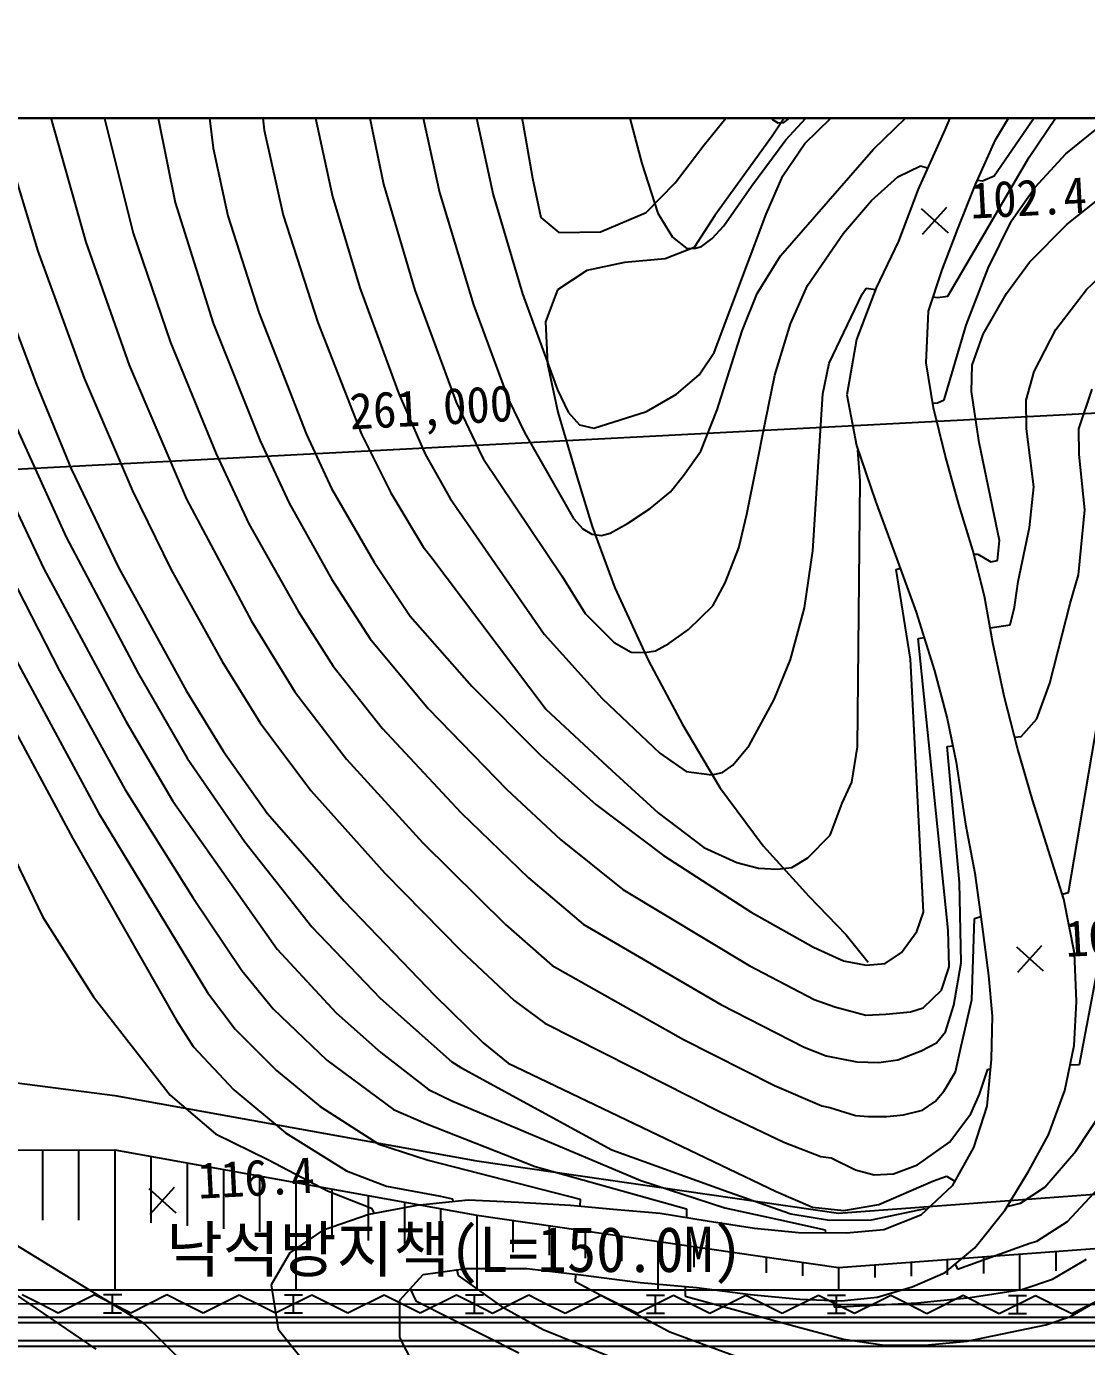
# Model space of a CAD drawing. Header units: millimetres. Extents: x 13158 to 13954, y 1103 to 1809.
# Drawn here: x 13376.8 to 13435.4, y 1495.5 to 1568.4 of the extents above; entities that cross this region are included whole.
import ezdxf
from ezdxf.xclip import XClip

# ---------------------------------------------------------------- set-up
doc = ezdxf.new("R2010")
doc.units = ezdxf.units.MM
doc.header["$LTSCALE"] = 10
doc.header["$MEASUREMENT"] = 0
doc.header["$XCLIPFRAME"] = 2
doc.layers.add('TX-PAPR', color=2, linetype='Continuous', plot=False)
doc.layers.add('TZ-BASE', color=253, linetype='Continuous')
doc.styles.add('HANA', font='GulimChe.ttf')
doc.styles.get("Standard").update_dxf_attribs({"font": 'GulimChe.ttf'})
doc.linetypes.add('I_LINE', pattern='A,3.5,["I",Standard,S=1,R=0,X=-1,Y=-0.5],3.5', length=7)

# ---------------------------------------------------------------- blocks, each defined once
blk = doc.blocks.new('JD-SGKLSNK8SGJS87')
at = {"layer": 'TZ-BASE'}
for p, q in [((135.607, 79.758, 108), (136.488, 74.947, 108)), ((138.64, 80.072, 107), (139.45, 74.917, 107)), ((144.857, 78.195, 105), (145.432, 73.345, 105)), ((147.804, 78.07, 104), (148.253, 74.347, 104)), ((161.785, 78.062, 96.593), (162.544, 74.756, 96.593)), ((188.586, 71.813, 102), (192.609, 77.634, 102)), ((159.582, 76.831, 100), (160.901, 70.773, 100)), ((177.09, 73.811, 99), (179.864, 76.817, 99)), ((186.97, 76.882, 96.371), (185.863, 74.356, 96.371)), ((153.832, 76.293, 102), (154.84, 71.365, 102)), ((156.745, 76.362, 101), (157.935, 70.897, 101)), ((172.576, 73.532, 96.593), (174.506, 75.912, 96.593)), ((177.991, 76.468, 104.883), (176.322, 74.006, 104.883)), ((178.129, 73.598, 100), (180.42, 75.842, 100)), ((181.926, 73.301, 101), (184.874, 76.148, 101)), ((188.676, 73.811, 96.371), (190.063, 76.134, 96.371)), ((190.528, 72.854, 103), (192.583, 75.866, 103)), ((133.464, 75.126, 109), (135.746, 67.666, 109)), ((142.246, 75.688, 106), (143.343, 70.339, 106)), ((168.433, 75.13, 99), (169.115, 72.508, 99)), ((176.972, 74.758, 98), (177.627, 75.27, 98)), ((136.488, 74.947, 108), (138.39, 68.151, 108)), ((139.45, 74.917, 107), (141.016, 68.657, 107)), ((151.076, 75.071, 103), (152.022, 70.684, 103)), ((162.544, 74.756, 96.593), (163.084, 71.693, 96.593)), ((176.207, 75.059, 98), (176.35, 74.93, 98)), ((176.35, 74.93, 98), (176.633, 74.741, 98)), ((176.633, 74.741, 98), (176.972, 74.758, 98)), ((192.561, 73.036, 104), (194.575, 74.671, 104)), ((148.253, 74.347, 104), (149.301, 69.645, 104)), ((176.322, 74.006, 104.883), (174.553, 71.565, 104.883)), ((175.179, 71.258, 99), (177.09, 73.811, 99)), ((185.863, 74.356, 96.371), (184.389, 71.087, 96.371)), ((187.571, 71.344, 96.371), (188.676, 73.811, 96.371)), ((145.432, 73.345, 105), (146.242, 69.607, 105)), ((170.97, 71.431, 96.593), (172.576, 73.532, 96.593)), ((176.794, 67.401, 101), (181.926, 73.301, 101)), ((176.917, 71.825, 100), (178.129, 73.598, 100)), ((190.868, 71.199, 104), (192.561, 73.036, 104)), ((169.115, 72.508, 99), (170.009, 69.761, 99)), ((183.278, 71.766, 102), (184.516, 72.368, 102)), ((184.516, 72.368, 102), (184.917, 72.256, 102)), ((186.041, 65.174, 103), (190.528, 72.854, 103)), ((163.084, 71.693, 96.593), (163.55, 69.517, 96.593)), ((174.553, 71.565, 104.883), (173.149, 69.623, 104.883)), ((175.999, 69.696, 100), (176.917, 71.825, 100)), ((181.81, 70.461, 102), (183.278, 71.766, 102)), ((187.678, 71.583, 102), (187.949, 71.551, 102)), ((187.949, 71.551, 102), (188.586, 71.813, 102)), ((192.637, 69.144, 105), (195.867, 71.737, 105)), ((154.84, 71.365, 102), (156.576, 65.503, 102)), ((157.935, 70.897, 101), (159.819, 64.687, 101)), ((160.901, 70.773, 100), (162.523, 65.306, 100)), ((169.367, 69.793, 96.593), (170.97, 71.431, 96.593)), ((173.657, 69.066, 99), (175.179, 71.258, 99)), ((184.389, 71.087, 96.371), (183.301, 68.218, 96.371)), ((186.587, 68.896, 96.371), (187.571, 71.344, 96.371)), ((189.556, 69.327, 104), (190.868, 71.199, 104)), ((143.343, 70.339, 106), (145.443, 63.68, 106)), ((152.022, 70.684, 103), (153.536, 65.644, 103)), ((180.275, 68.654, 102), (181.81, 70.461, 102)), ((184.558, 70.018, 102.408), (186.044, 68.679, 102.408)), ((184.632, 68.606, 102.408), (185.971, 70.092, 102.408)), ((146.242, 69.607, 105), (147.958, 64.275, 105)), ((149.301, 69.645, 104), (151.214, 63.718, 104)), ((163.55, 69.517, 96.593), (164.53, 68.684, 96.593)), ((166.845, 68.726, 96.593), (169.367, 69.793, 96.593)), ((170.009, 69.761, 99), (170.827, 68.441, 99)), ((173.149, 69.623, 104.883), (172.009, 67.862, 104.883)), ((173.119, 62.067, 100), (175.999, 69.696, 100)), ((188.267, 66.729, 104), (189.556, 69.327, 104)), ((141.016, 68.657, 107), (143.082, 62.619, 107)), ((164.53, 68.684, 96.593), (166.845, 68.726, 96.593)), ((173.013, 68.351, 99), (173.657, 69.066, 99)), ((178.275, 65.771, 102), (180.275, 68.654, 102)), ((185.724, 66.629, 96.371), (186.587, 68.896, 96.371)), ((190.551, 67.057, 105), (192.637, 69.144, 105)), ((138.39, 68.151, 108), (140.802, 61.366, 108)), ((172.009, 67.862, 104.883), (170.415, 67.231, 104.883)), ((170.827, 68.441, 99), (171.61, 67.8, 99)), ((171.61, 67.8, 99), (172.086, 67.825, 99)), ((172.086, 67.825, 99), (172.423, 67.911, 99)), ((172.423, 67.911, 99), (173.013, 68.351, 99)), ((183.301, 68.218, 96.371), (182.074, 65.631, 96.371)), ((135.746, 67.666, 109), (138.315, 60.651, 109)), ((170.415, 67.231, 104.883), (168.159, 67.026, 104.883)), ((175.491, 65.316, 101), (176.794, 67.401, 101)), ((193.703, 65.548, 106), (195.773, 67.519, 106)), ((133.276, 66.632, 110), (135.671, 60.295, 110)), ((166.084, 66.6, 104.883), (164.465, 65.525, 104.883)), ((168.159, 67.026, 104.883), (166.084, 66.6, 104.883)), ((184.961, 64.341, 96.371), (185.724, 66.629, 96.371)), ((187.044, 63.566, 104), (188.267, 66.729, 104)), ((189.272, 65.325, 105), (190.551, 67.057, 105)), ((153.536, 65.644, 103), (155.697, 59.772, 103)), ((177.332, 63.651, 102), (178.275, 65.771, 102)), ((182.074, 65.631, 96.371), (180.985, 62.782, 96.371)), ((156.576, 65.503, 102), (158.864, 59.312, 102)), ((162.523, 65.306, 100), (164.467, 60.008, 100)), ((164.465, 65.525, 104.883), (163.808, 63.759, 104.883)), ((174.664, 63.266, 101), (175.491, 65.316, 101)), ((179.47, 61.476, 103), (181.291, 65.282, 103)), ((181.291, 65.282, 103), (181.517, 65.616, 103)), ((181.517, 65.616, 103), (182.042, 65.547, 103)), ((185.225, 65.133, 103), (185.47, 65.101, 103)), ((185.47, 65.101, 103), (186.041, 65.174, 103)), ((187.988, 63.084, 105), (189.272, 65.325, 105)), ((192.005, 63.328, 106), (193.703, 65.548, 106)), ((147.958, 64.275, 105), (150.593, 57.526, 105)), ((159.819, 64.687, 101), (161.757, 59.477, 101)), ((184.839, 61.485, 96.371), (184.961, 64.341, 96.371)), ((145.443, 63.68, 106), (148.037, 57.183, 106)), ((151.214, 63.718, 104), (153.63, 57.555, 104)), ((163.808, 63.759, 104.883), (163.91, 61.444, 104.883)), ((176.471, 60.814, 102), (177.332, 63.651, 102)), ((185.838, 59.448, 104), (187.044, 63.566, 104)), ((0, 48.59), (280, 63.212)), ((173.285, 58.902, 101), (174.664, 63.266, 101)), ((180.985, 62.782, 96.371), (180.459, 59.727, 96.371)), ((187.376, 61.357, 105), (187.988, 63.084, 105)), ((190.804, 61.021, 106), (192.005, 63.328, 106)), ((143.082, 62.619, 107), (145.6, 56.462, 107)), ((172.297, 60.836, 100), (173.119, 62.067, 100)), ((140.802, 61.366, 108), (143.963, 53.962, 108)), ((163.91, 61.444, 104.883), (164.474, 58.764, 104.883)), ((179.135, 59.774, 103), (179.47, 61.476, 103)), ((185.243, 59.007, 96.371), (184.839, 61.485, 96.371)), ((187.342, 59.911, 105), (187.376, 61.357, 105)), ((138.315, 60.651, 109), (140.981, 54.415, 109)), ((171.044, 59.756, 100), (172.297, 60.836, 100)), ((175.945, 58.204, 102), (176.471, 60.814, 102)), ((190.363, 59.432, 106), (190.804, 61.021, 106)), ((135.671, 60.295, 110), (137.592, 55.642, 110)), ((164.467, 60.008, 100), (165.045, 58.77, 100)), ((187.762, 57.099, 105), (187.342, 59.911, 105)), ((193.275, 57.843, 107), (194.006, 60.045, 107)), ((155.697, 59.772, 103), (157.157, 56.445, 103)), ((158.864, 59.312, 102), (160.275, 56.331, 102)), ((161.757, 59.477, 101), (162.634, 57.637, 101)), ((169.383, 58.806, 100), (171.044, 59.756, 100)), ((178.569, 51.105, 103), (179.135, 59.774, 103)), ((180.459, 59.727, 96.371), (180.98, 56.926, 96.371)), ((185.201, 59.264, 104), (185.462, 59.278, 104)), ((185.462, 59.278, 104), (185.838, 59.448, 104)), ((190.382, 57.841, 106), (190.363, 59.432, 106)), ((164.474, 58.764, 104.883), (165.534, 55.214, 104.883)), ((165.045, 58.77, 100), (165.67, 58.064, 100)), ((166.465, 57.885, 100), (169.383, 58.806, 100)), ((172.377, 56.61, 101), (173.285, 58.902, 101)), ((185.886, 56.386, 96.371), (185.243, 59.007, 96.371)), ((134.418, 58.232, 111), (137.311, 51.86, 111)), ((162.634, 57.637, 101), (165.341, 52.899, 101)), ((165.67, 58.064, 100), (166.465, 57.885, 100)), ((175.447, 55.692, 102), (175.945, 58.204, 102)), ((190.781, 54.65, 106), (190.382, 57.841, 106)), ((193.288, 56.422, 107), (193.275, 57.843, 107)), ((148.037, 57.183, 106), (149.629, 53.737, 106)), ((150.593, 57.526, 105), (151.979, 54.555, 105)), ((153.63, 57.555, 104), (155.245, 54.305, 104)), ((180.98, 56.926, 96.371), (182.044, 53.86, 96.371)), ((188.884, 51.677, 105), (187.762, 57.099, 105)), ((133.03, 56.533, 112), (136.076, 50.121, 112)), ((145.6, 56.462, 107), (147.409, 52.603, 107)), ((157.157, 56.445, 103), (158.537, 54.002, 103)), ((160.275, 56.331, 102), (160.378, 56.179, 102)), ((160.378, 56.179, 102), (164.697, 49.736, 102)), ((171.422, 55.266, 101), (172.377, 56.61, 101)), ((181.196, 54.977, 104), (181.066, 56.678, 104)), ((186.65, 53.663, 96.371), (185.886, 56.386, 96.371)), ((193.61, 53.366, 107), (193.288, 56.422, 107)), ((137.592, 55.642, 110), (140.199, 50.194, 110)), ((174.933, 53.13, 102), (175.447, 55.692, 102)), ((165.534, 55.214, 104.883), (166.377, 52.451, 104.883)), ((170.714, 54.366, 101), (171.422, 55.266, 101)), ((181.039, 40.287, 104), (181.196, 54.977, 104)), ((132.015, 54.078, 113), (136.947, 44.48, 113)), ((140.981, 54.415, 109), (143.094, 50.103, 109)), ((143.963, 53.962, 108), (147.55, 47.223, 108)), ((151.979, 54.555, 105), (154.341, 50.479, 105)), ((155.245, 54.305, 104), (157.047, 51.335, 104)), ((158.537, 54.002, 103), (163.733, 46.503, 103)), ((169.575, 53.443, 101), (170.714, 54.366, 101)), ((190.547, 52.392, 106), (190.781, 54.65, 106)), ((149.629, 53.737, 106), (152.001, 49.529, 106)), ((168.323, 52.623, 101), (169.575, 53.443, 101)), ((182.044, 53.86, 96.371), (183.206, 50.711, 96.371)), ((187.416, 51.142, 96.371), (186.65, 53.663, 96.371)), ((193.246, 49.777, 107), (193.61, 53.366, 107)), ((147.409, 52.603, 107), (150.126, 47.771, 107)), ((165.341, 52.899, 101), (165.856, 52.332, 101)), ((167.38, 52.088, 101), (168.323, 52.623, 101)), ((174.49, 51.273, 102), (174.933, 53.13, 102)), ((137.311, 51.86, 111), (141.31, 44.318, 111)), ((165.856, 52.332, 101), (166.357, 52.035, 101)), ((166.357, 52.035, 101), (166.901, 51.955, 101)), ((166.377, 52.451, 104.883), (167.639, 49.06, 104.883)), ((166.901, 51.955, 101), (167.38, 52.088, 101)), ((189.928, 49.41, 106), (190.547, 52.392, 106)), ((157.047, 51.335, 104), (157.461, 50.793, 104)), ((173.728, 49.345, 102), (174.49, 51.273, 102)), ((178.117, 47.956, 103), (178.569, 51.105, 103)), ((188.06, 48.601, 96.371), (187.416, 51.142, 96.371)), ((188.77, 50.579, 105), (188.884, 51.677, 105)), ((154.341, 50.479, 105), (156.313, 47.507, 105)), ((157.461, 50.793, 104), (163.841, 42.355, 104)), ((183.206, 50.711, 96.371), (184.291, 47.725, 96.371)), ((187.471, 50.923, 105), (187.698, 50.925, 105)), ((187.698, 50.925, 105), (188.404, 50.5, 105)), ((188.404, 50.5, 105), (188.77, 50.579, 105)), ((136.076, 50.121, 112), (140.61, 41.71, 112)), ((140.199, 50.194, 110), (143.956, 43.368, 110)), ((143.094, 50.103, 109), (145.936, 44.991, 109)), ((164.697, 49.736, 102), (165.993, 47.646, 102)), ((183.172, 50.073, 105), (183.408, 50.155, 105)), ((183.97, 45.134, 105), (183.172, 50.073, 105)), ((192.796, 48.206, 107), (193.246, 49.777, 107)), ((132.239, 49.318, 114), (139.091, 36.643, 114)), ((152.001, 49.529, 106), (154.102, 46.254, 106)), ((167.639, 49.06, 104.883), (169.499, 45.042, 104.883)), ((173.039, 48.068, 102), (173.728, 49.345, 102)), ((189.712, 47.996, 106), (189.928, 49.41, 106)), ((188.523, 46.022, 96.371), (188.06, 48.601, 96.371)), ((191.673, 43.795, 107), (192.796, 48.206, 107)), ((150.126, 47.771, 107), (152.061, 44.738, 107)), ((156.313, 47.507, 105), (159.725, 43.639, 105)), ((165.993, 47.646, 102), (167.587, 46.057, 102)), ((171.705, 46.758, 102), (173.039, 48.068, 102)), ((177.348, 45.11, 103), (178.117, 47.956, 103)), ((184.291, 47.725, 96.371), (185.291, 44.477, 96.371)), ((189.473, 47.017, 106), (189.712, 47.996, 106)), ((147.55, 47.223, 108), (149.949, 43.325, 108)), ((170.611, 45.999, 102), (171.705, 46.758, 102)), ((188.374, 46.855, 106), (189.473, 47.017, 106)), ((154.102, 46.254, 106), (157.322, 42.411, 106)), ((163.733, 46.503, 103), (166.94, 42.948, 103)), ((167.587, 46.057, 102), (168.532, 45.513, 102)), ((169.878, 45.583, 102), (170.611, 45.999, 102)), ((184.386, 46.268, 106), (184.724, 46.318, 106)), ((186.049, 30.157, 106), (184.386, 46.268, 106)), ((189.144, 43.079, 96.371), (188.523, 46.022, 96.371)), ((168.532, 45.513, 102), (169.288, 45.499, 102)), ((169.288, 45.499, 102), (169.878, 45.583, 102)), ((136.947, 44.48, 113), (140.556, 37.945, 113)), ((145.936, 44.991, 109), (148.034, 41.614, 109)), ((152.061, 44.738, 107), (154.78, 41.326, 107)), ((169.499, 45.042, 104.883), (171.364, 41.526, 104.883)), ((176.438, 42.905, 103), (177.348, 45.11, 103)), ((184.693, 31.155, 105), (183.97, 45.134, 105)), ((185.291, 44.477, 96.371), (185.996, 41.856, 96.371)), ((141.31, 44.318, 111), (143.989, 39.655, 111)), ((190.953, 41.824, 107), (191.673, 43.795, 107)), ((143.956, 43.368, 110), (146.009, 40.022, 110)), ((149.949, 43.325, 108), (152.804, 39.604, 108)), ((159.725, 43.639, 105), (163.53, 39.83, 105)), ((189.887, 40.216, 96.371), (189.144, 43.079, 96.371)), ((157.322, 42.411, 106), (161.667, 37.932, 106)), ((163.841, 42.355, 104), (167.47, 38.984, 104)), ((166.94, 42.948, 103), (170.119, 39.932, 103)), ((175.061, 40.352, 103), (176.438, 42.905, 103)), ((140.61, 41.71, 112), (143.211, 37.286, 112)), ((148.034, 41.614, 109), (150.829, 37.882, 109)), ((185.996, 41.856, 96.371), (186.501, 39.438, 96.371)), ((190.085, 40.86, 107), (190.953, 41.824, 107)), ((192.711, 32.245, 108), (194.299, 41.66, 108)), ((134.4, 41.31, 115), (137.675, 35.228, 115)), ((154.78, 41.326, 107), (159.125, 36.665, 107)), ((171.364, 41.526, 104.883), (173.43, 38.049, 104.883)), ((189.732, 40.812, 107), (190.085, 40.86, 107)), ((131.335, 40.56, 116), (136.02, 30.884, 116)), ((174.146, 39.279, 103), (175.061, 40.352, 103)), ((180.724, 38.328, 104), (181.039, 40.287, 104)), ((186.003, 40.308, 107), (186.31, 40.35, 107)), ((186.685, 32.801, 107), (186.003, 40.308, 107)), ((190.71, 37.352, 96.371), (189.887, 40.216, 96.371)), ((143.989, 39.655, 111), (147.189, 35.048, 111)), ((146.009, 40.022, 110), (148.416, 36.616, 110)), ((152.804, 39.604, 108), (157.018, 34.986, 108)), ((163.53, 39.83, 105), (166.574, 37.1, 105)), ((170.119, 39.932, 103), (171.574, 38.929, 103)), ((186.501, 39.438, 96.371), (187.017, 36.013, 96.371)), ((167.47, 38.984, 104), (170.021, 36.636, 104)), ((171.574, 38.929, 103), (172.987, 38.733, 103)), ((172.987, 38.733, 103), (173.573, 38.872, 103)), ((173.573, 38.872, 103), (174.146, 39.279, 103)), ((140.556, 37.945, 113), (144.32, 31.973, 113)), ((161.667, 37.932, 106), (164.627, 35.166, 106)), ((173.43, 38.049, 104.883), (175.82, 34.811, 104.883)), ((180.191, 37.167, 104), (180.724, 38.328, 104)), ((143.211, 37.286, 112), (148.973, 29.106, 112)), ((150.829, 37.882, 109), (154.914, 33.312, 109)), ((191.595, 34.569, 96.371), (190.71, 37.352, 96.371)), ((139.091, 36.643, 114), (145.118, 26.726, 114)), ((148.416, 36.616, 110), (152.691, 31.745, 110)), ((159.125, 36.665, 107), (162.864, 33.055, 107)), ((166.574, 37.1, 105), (170.319, 34.289, 105)), ((170.021, 36.636, 104), (172.549, 34.718, 104)), ((179.527, 35.406, 104), (180.191, 37.167, 104)), ((187.017, 36.013, 96.371), (187.52, 33.312, 96.371)), ((137.675, 35.228, 115), (143.387, 25.212, 115)), ((147.189, 35.048, 111), (150.884, 30.353, 111)), ((164.627, 35.166, 106), (168.068, 32.415, 106)), ((178.298, 34.155, 104), (179.527, 35.406, 104)), ((157.018, 34.986, 108), (161.594, 30.474, 108)), ((170.319, 34.289, 105), (175.16, 31.163, 105)), ((172.549, 34.718, 104), (174.373, 33.896, 104)), ((175.82, 34.811, 104.883), (178.354, 32.035, 104.883)), ((192.439, 31.866, 96.371), (191.595, 34.569, 96.371)), ((174.373, 33.896, 104), (175.576, 33.582, 104)), ((175.576, 33.582, 104), (176.604, 33.528, 104)), ((176.604, 33.528, 104), (177.408, 33.623, 104)), ((177.408, 33.623, 104), (178.298, 34.155, 104)), ((154.914, 33.312, 109), (159.133, 29.015, 109)), ((162.864, 33.055, 107), (165.885, 30.496, 107)), ((187.52, 33.312, 96.371), (187.921, 30.491, 96.371)), ((168.068, 32.415, 106), (175.056, 28.214, 106)), ((186.772, 28.357, 107), (186.685, 32.801, 107)), ((192.351, 32.146, 108), (192.711, 32.245, 108)), ((144.32, 31.973, 113), (147.022, 27.942, 113)), ((152.691, 31.745, 110), (157.688, 26.553, 110)), ((178.354, 32.035, 104.883), (180.411, 29.906, 104.883)), ((193.04, 28.883, 96.371), (192.439, 31.866, 96.371)), ((136.02, 30.884, 116), (138.824, 26.478, 116)), ((175.16, 31.163, 105), (178.61, 29.228, 105)), ((184.326, 30.092, 105), (184.693, 31.155, 105)), ((187.363, 26.309, 108), (187.514, 30.813, 108)), ((187.514, 30.813, 108), (187.862, 30.909, 108)), ((150.884, 30.353, 111), (154.669, 26.415, 111)), ((161.594, 30.474, 108), (164.175, 28.219, 108)), ((165.885, 30.496, 107), (173.487, 26.051, 107)), ((180.411, 29.906, 104.883), (181.626, 28.387, 104.883)), ((183.469, 28.934, 105), (184.326, 30.092, 105)), ((186.107, 28.129, 106), (186.049, 30.157, 106)), ((187.921, 30.491, 96.371), (188.281, 27.651, 96.371)), ((178.61, 29.228, 105), (180.271, 28.472, 105)), ((189.82, 29.249, 108.203), (191.306, 27.91, 108.203)), ((189.893, 27.837, 108.203), (191.232, 29.323, 108.203)), ((148.973, 29.106, 112), (152.229, 25.604, 112)), ((159.133, 29.015, 109), (162.064, 26.28, 109)), ((180.271, 28.472, 105), (181.518, 28.229, 105)), ((182.562, 28.33, 105), (183.469, 28.934, 105)), ((193.14, 26.226, 96.371), (193.04, 28.883, 96.371)), ((147.022, 27.942, 113), (148.755, 25.823, 113)), ((164.175, 28.219, 108), (171.432, 24.128, 108)), ((175.056, 28.214, 106), (178.642, 26.339, 106)), ((181.518, 28.229, 105), (182.562, 28.33, 105)), ((185.69, 26.85, 106), (186.107, 28.129, 106)), ((186.362, 26.015, 107), (186.772, 28.357, 107)), ((193.303, 22.751, 109), (194.331, 28.075, 109)), ((188.281, 27.651, 96.371), (188.486, 25.417, 96.371)), ((138.824, 26.478, 116), (143.067, 21.058, 116)), ((145.118, 26.726, 114), (146.648, 24.694, 114)), ((154.669, 26.415, 111), (158.63, 22.886, 111)), ((157.688, 26.553, 110), (160.359, 23.948, 110)), ((162.064, 26.28, 109), (163.771, 25.027, 109)), ((178.642, 26.339, 106), (179.797, 25.926, 106)), ((184.677, 25.878, 106), (185.69, 26.85, 106)), ((186.77, 23.764, 108), (187.363, 26.309, 108)), ((148.755, 25.823, 113), (151.718, 22.976, 113)), ((152.229, 25.604, 112), (154.692, 23.405, 112)), ((173.487, 26.051, 107), (178.102, 23.701, 107)), ((179.797, 25.926, 106), (181.506, 25.471, 106)), ((181.506, 25.471, 106), (182.615, 25.529, 106)), ((182.615, 25.529, 106), (183.963, 25.648, 106)), ((183.963, 25.648, 106), (184.677, 25.878, 106)), ((185.907, 24.54, 107), (186.362, 26.015, 107)), ((193.021, 23.792, 96.371), (193.14, 26.226, 96.371)), ((143.387, 25.212, 115), (144.335, 23.728, 115)), ((163.771, 25.027, 109), (173.446, 20.13, 109)), ((188.486, 25.417, 96.371), (188.427, 23.043, 96.371)), ((146.648, 24.694, 114), (148.927, 22.415, 114)), ((171.432, 24.128, 108), (176.452, 21.583, 108)), ((185.407, 23.934, 107), (185.907, 24.54, 107)), ((119.999, 23.612), (139.999, 21.023)), ((119.999, 23.612), (139.999, 21.023)), ((144.335, 23.728, 115), (146.585, 21.35, 115)), ((154.692, 23.405, 112), (157.332, 21.371, 112)), ((160.359, 23.948, 110), (161.744, 22.825, 110)), ((178.102, 23.701, 107), (179.314, 23.23, 107)), ((183.279, 23.001, 107), (184.559, 23.503, 107)), ((184.559, 23.503, 107), (185.407, 23.934, 107)), ((186.457, 22.345, 108), (186.77, 23.764, 108)), ((192.499, 21.301, 96.371), (193.021, 23.792, 96.371)), ((151.718, 22.976, 113), (155.402, 20.265, 113)), ((158.63, 22.886, 111), (159.122, 22.58, 111)), ((161.744, 22.825, 110), (176.553, 15.729, 110)), ((179.314, 23.23, 107), (181.013, 22.883, 107)), ((181.013, 22.883, 107), (182.223, 22.849, 107)), ((182.223, 22.849, 107), (183.279, 23.001, 107)), ((188.427, 23.043, 96.371), (188.185, 20.449, 96.371)), ((192.797, 22.724, 109), (193.303, 22.751, 109)), ((148.927, 22.415, 114), (151.339, 20.429, 114)), ((159.122, 22.58, 111), (167.463, 18.037, 111)), ((185.835, 21.297, 108), (186.457, 22.345, 108)), ((187.779, 21.109, 109), (188.239, 22.486, 109)), ((188.239, 22.486, 109), (188.376, 22.494, 109)), ((146.585, 21.35, 115), (149.431, 18.962, 115)), ((157.332, 21.371, 112), (158.617, 20.742, 112)), ((176.452, 21.583, 108), (179.066, 20.464, 108)), ((185.335, 20.691, 108), (185.835, 21.297, 108)), ((191.594, 18.853, 96.371), (192.499, 21.301, 96.371)), ((139.999, 21.023), (159.999, 17.414)), ((139.999, 21.023), (159.999, 17.414)), ((143.067, 21.058, 116), (145.555, 18.912, 116)), ((151.339, 20.429, 114), (154.594, 18.335, 114)), ((158.617, 20.742, 112), (169.061, 16.329, 112)), ((179.066, 20.464, 108), (179.51, 20.361, 108)), ((184.634, 20.219, 108), (185.335, 20.691, 108)), ((187.304, 20.02, 109), (187.779, 21.109, 109)), ((188.185, 20.449, 96.371), (187.444, 18.16, 96.371)), ((155.402, 20.265, 113), (157.193, 19.488, 113)), ((173.446, 20.13, 109), (176.973, 18.446, 109)), ((179.51, 20.361, 108), (180.925, 19.929, 108)), ((180.925, 19.929, 108), (181.653, 19.87, 108)), ((181.653, 19.87, 108), (182.669, 19.875, 108)), ((182.669, 19.875, 108), (183.583, 19.971, 108)), ((183.583, 19.971, 108), (184.634, 20.219, 108)), ((186.128, 18.46, 109), (187.304, 20.02, 109)), ((193.114, 17.965, 110), (194.686, 20.343, 110)), ((149.431, 18.962, 115), (152.801, 16.879, 115)), ((157.193, 19.488, 113), (163.221, 17.108, 113)), ((145.555, 18.912, 116), (148.5, 17.482, 116)), ((154.594, 18.335, 114), (157.313, 17.455, 114)), ((176.973, 18.446, 109), (179.024, 17.66, 109)), ((184.356, 17.207, 109), (186.128, 18.46, 109)), ((190.512, 16.869, 96.371), (191.594, 18.853, 96.371)), ((119.999, 17.972), (139.999, 18.023)), ((135.999, 18.012), (135.999, 14.152)), ((137.999, 18.018), (137.999, 14.155)), ((139.999, 18.023), (140, 10.293)), ((139.999, 18.023), (159.999, 14.414)), ((141.999, 17.662), (141.999, 13.995)), ((167.463, 18.037, 111), (173.951, 15.688, 111)), ((179.024, 17.66, 109), (179.584, 17.593, 109)), ((179.584, 17.593, 109), (180.936, 16.931, 109)), ((187.444, 18.16, 96.371), (186.28, 16.036, 96.371)), ((191.395, 15.971, 110), (193.114, 17.965, 110)), ((143.999, 17.301), (143.999, 13.833)), ((145.999, 16.94), (145.999, 13.67)), ((148.5, 17.482, 116), (151.757, 15.771, 116)), ((152.801, 16.879, 115), (155.018, 16.024, 115)), ((157.313, 17.455, 114), (165.72, 15.306, 114)), ((159.999, 17.414), (179.999, 14.525)), ((159.999, 17.414), (179.999, 14.525)), ((163.221, 17.108, 113), (171.595, 14.764, 113)), ((180.936, 16.931, 109), (181.967, 16.647, 109)), ((183.028, 16.702, 109), (184.356, 17.207, 109)), ((189.208, 14.726, 96.371), (190.512, 16.869, 96.371)), ((147.999, 16.579), (148, 13.508)), ((149.999, 16.218), (150, 10.293)), ((169.061, 16.329, 112), (173.713, 14.827, 112)), ((181.967, 16.647, 109), (183.028, 16.702, 109)), ((182.221, 15.016, 110), (185.249, 16.31, 110)), ((185.249, 16.31, 110), (185.952, 16.568, 110)), ((185.952, 16.568, 110), (186.424, 16.3, 110)), ((192.653, 14.067, 111), (194.597, 16.178, 111)), ((141.885, 15.894, 116.393), (143.371, 14.555, 116.393)), ((141.958, 14.482, 116.393), (143.297, 15.968, 116.393)), ((151.757, 15.771, 116), (154.184, 14.809, 116)), ((151.999, 15.857), (152, 13.183)), ((153.999, 15.496), (154, 13.021)), ((155.018, 16.024, 115), (158.002, 15.478, 115)), ((158.002, 15.478, 115), (158.663, 15.327, 115)), ((158.663, 15.327, 115), (158.672, 15.165, 115)), ((173.951, 15.688, 111), (177.361, 14.499, 111)), ((176.553, 15.729, 110), (178.561, 14.873, 110)), ((179.999, 14.525), (199.999, 16.016)), ((179.999, 14.525), (199.999, 16.016)), ((186.28, 16.036, 96.371), (184.537, 14.42, 96.371)), ((190.051, 15.086, 110), (191.395, 15.971, 110)), ((156.691, 14.956, 96.371), (154.031, 14.453, 96.371)), ((154.184, 14.809, 116), (154.327, 14.509, 116)), ((155.999, 15.135), (156, 12.858)), ((159.531, 15.256, 96.371), (156.691, 14.956, 96.371)), ((157.999, 14.775), (158, 12.696)), ((162.307, 15.114, 96.371), (159.531, 15.256, 96.371)), ((165.183, 14.951, 96.371), (162.307, 15.114, 96.371)), ((167.535, 14.732, 96.371), (165.183, 14.951, 96.371)), ((165.72, 15.306, 114), (165.695, 14.903, 114)), ((170.13, 14.51, 96.371), (167.535, 14.732, 96.371)), ((171.595, 14.764, 113), (171.587, 14.275, 113)), ((173.713, 14.827, 112), (176.67, 14.18, 112)), ((178.561, 14.873, 110), (180.295, 14.689, 110)), ((180.295, 14.689, 110), (182.221, 15.016, 110)), ((181.811, 14.166, 111), (184.795, 14.793, 111)), ((184.795, 14.793, 111), (184.843, 14.704, 111)), ((187.521, 12.626, 96.371), (189.208, 14.726, 96.371)), ((189.317, 14.905, 110), (190.051, 15.086, 110)), ((154.031, 14.453, 96.371), (151.469, 13.568, 96.371)), ((159.999, 14.414), (160, 10.294)), ((159.999, 14.414), (179.999, 11.525)), ((161.999, 14.125), (162, 12.371)), ((172.743, 14.088, 96.371), (170.13, 14.51, 96.371)), ((175.356, 13.685, 96.371), (172.743, 14.088, 96.371)), ((176.67, 14.18, 112), (179.246, 13.608, 112)), ((177.361, 14.499, 111), (179.502, 14.14, 111)), ((179.502, 14.14, 111), (181.811, 14.166, 111)), ((184.537, 14.42, 96.371), (182.498, 13.611, 96.371)), ((190.952, 12.993, 111), (192.653, 14.067, 111)), ((141.648, 8.414, 116), (133.16, 13.612, 116)), ((151.469, 13.568, 96.371), (149.668, 12.334, 96.371)), ((163.999, 13.836), (164, 12.209)), ((166, 13.547), (166, 12.046)), ((168, 13.258), (168, 11.884)), ((177.788, 13.445, 96.371), (175.356, 13.685, 96.371)), ((180.425, 13.425, 96.371), (177.788, 13.445, 96.371)), ((179.246, 13.608, 112), (179.267, 13.434, 112)), ((182.498, 13.611, 96.371), (180.425, 13.425, 96.371)), ((170, 12.969), (170, 10.294)), ((172, 12.68), (172, 11.559)), ((179.999, 11.525), (199.999, 13.016)), ((185.881, 11.25, 96.371), (187.521, 12.626, 96.371)), ((186.573, 11.445, 111), (190.561, 12.885, 111)), ((190.561, 12.885, 111), (190.952, 12.993, 111)), ((192, 12.419), (192, 11.357)), ((149.668, 12.334, 96.371), (148.649, 10.57, 96.371)), ((174, 12.391), (174, 11.397)), ((176, 12.102), (176, 11.234)), ((178, 11.813), (178, 11.072)), ((182, 11.674), (182, 10.984)), ((184, 11.823), (184, 11.059)), ((186, 11.972), (186, 11.133)), ((186.432, 11.712, 111), (186.573, 11.445, 111)), ((188, 12.121), (188, 11.208)), ((190, 12.27), (190, 10.295)), ((191.821, 10.886, 112), (193.704, 11.999, 112)), ((155.746, 9.731, 96.371), (157.045, 11.15, 96.371)), ((157.045, 11.15, 96.371), (159.421, 11.473, 96.371)), ((158.905, 11.403, 115), (158.974, 11.083, 115)), ((158.974, 11.083, 115), (161.361, 9.379, 115)), ((159.421, 11.473, 96.371), (162.762, 11.469, 96.371)), ((162.762, 11.469, 96.371), (165.898, 11.102, 96.371)), ((165.462, 11.153, 114), (165.438, 10.765, 114)), ((165.898, 11.102, 96.371), (169.034, 10.696, 96.371)), ((180, 11.525), (180, 10.294)), ((184.064, 10.459, 96.371), (185.881, 11.25, 96.371)), ((106.961, 10.291), (229.64, 10.297)), ((148.649, 10.57, 96.371), (149.032, 8.133, 96.371)), ((156.313, 10.351, 116), (156.629, 9.691, 116)), ((165.438, 10.765, 114), (170.676, 7.975, 114)), ((169.034, 10.696, 96.371), (172.151, 10.43, 96.371)), ((171.525, 10.483, 113), (171.516, 9.951, 113)), ((172.151, 10.43, 96.371), (175.126, 10.044, 96.371)), ((182.128, 9.89, 96.371), (184.064, 10.459, 96.371)), ((187.268, 9.878, 112), (190.122, 10.31, 112)), ((190.122, 10.31, 112), (191.821, 10.886, 112)), ((191.8, 10.879, 112), (191.821, 10.886, 112)), ((138.962, 7.016, 115), (134.454, 10.09, 115)), ((135.879, 9.52), (134.879, 10.021)), ((136.878, 9.019), (135.879, 9.52)), ((138.879, 10.018), (136.878, 9.019)), ((139.879, 9.517), (138.879, 10.018)), ((140.379, 10.017), (139.379, 10.017)), ((139.878, 9.017), (139.879, 10.017)), ((140.878, 9.016), (139.879, 9.517)), ((142.879, 10.014), (140.878, 9.016)), ((143.879, 9.514), (142.879, 10.014)), ((144.878, 9.013), (143.879, 9.514)), ((146.879, 10.011), (144.878, 9.013)), ((147.879, 9.51), (146.879, 10.011)), ((148.878, 9.009), (147.879, 9.51)), ((150.879, 10.008), (148.878, 9.009)), ((150.379, 10.008), (149.379, 10.009)), ((149.878, 9.009), (149.879, 10.009)), ((151.879, 9.507), (150.879, 10.008)), ((152.878, 9.006), (151.879, 9.507)), ((154.879, 10.004), (152.878, 9.006)), ((155.879, 9.504), (154.879, 10.004)), ((155.75, 7.659, 96.371), (155.746, 9.731, 96.371)), ((156.878, 9.003), (155.879, 9.504)), ((156.629, 9.691, 116), (162.322, 6.821, 116)), ((158.879, 10.001), (156.878, 9.003)), ((159.879, 9.5), (158.879, 10.001)), ((160.379, 10), (159.379, 10.001)), ((159.878, 9), (159.879, 10)), ((160.878, 8.999), (159.879, 9.5)), ((162.879, 9.998), (160.878, 8.999)), ((163.879, 9.497), (162.879, 9.998)), ((164.878, 8.996), (163.879, 9.497)), ((166.879, 9.994), (164.878, 8.996)), ((167.879, 9.494), (166.879, 9.994)), ((168.878, 8.993), (167.879, 9.494)), ((170.879, 9.991), (168.878, 8.993)), ((170.379, 9.992), (169.379, 9.992)), ((169.878, 8.992), (169.879, 9.992)), ((171.879, 9.49), (170.879, 9.991)), ((171.516, 9.951, 113), (177.735, 8.249, 113)), ((172.878, 8.989), (171.879, 9.49)), ((174.879, 9.988), (172.878, 8.989)), ((175.879, 9.487), (174.879, 9.988)), ((175.126, 10.044, 96.371), (177.861, 9.783, 96.371)), ((176.878, 8.986), (175.879, 9.487)), ((178.879, 9.984), (176.878, 8.986)), ((177.861, 9.783, 96.371), (180.134, 9.684, 96.371)), ((179.879, 9.484), (178.879, 9.984)), ((180.379, 9.983), (179.379, 9.984)), ((179.71, 9.702, 112), (179.752, 9.344, 112)), ((179.752, 9.344, 112), (184.36, 9.585, 112)), ((179.878, 8.984), (179.879, 9.984)), ((180.878, 8.983), (179.879, 9.484)), ((180.134, 9.684, 96.371), (182.128, 9.89, 96.371)), ((182.879, 9.981), (180.878, 8.983)), ((183.879, 9.48), (182.879, 9.981)), ((184.878, 8.979), (183.879, 9.48)), ((184.36, 9.585, 112), (187.268, 9.878, 112)), ((186.879, 9.978), (184.878, 8.979)), ((187.879, 9.477), (186.879, 9.978)), ((190.879, 9.974), (188.878, 8.976)), ((190.379, 9.975), (189.379, 9.976)), ((189.878, 8.975), (189.879, 9.975)), ((191.879, 9.474), (190.879, 9.974)), ((192.821, 8.833, 113), (195.021, 10.119, 113)), ((194.879, 9.971), (192.878, 8.973)), ((106.961, 8.791), (234.048, 8.797)), ((140.378, 9.017), (139.378, 9.017)), ((150.378, 9.008), (149.378, 9.009)), ((160.378, 9), (159.378, 9.001)), ((161.361, 9.379, 115), (163.665, 8.11, 115)), ((170.378, 8.992), (169.378, 8.992)), ((180.378, 8.983), (179.378, 8.984)), ((188.878, 8.976), (187.879, 9.477)), ((190.378, 8.975), (189.378, 8.976)), ((191.443, 8.365, 113), (192.821, 8.833, 113)), ((192.878, 8.973), (191.879, 9.474)), ((106.961, 8.491), (234.048, 8.497)), ((147.6, 2.49, 116), (141.648, 8.414, 116)), ((149.032, 8.133, 96.371), (150.806, 5.906, 96.371)), ((163.665, 8.11, 115), (169.795, 5.633, 115)), ((177.735, 8.249, 113), (180.268, 7.58, 113)), ((187.111, 7.466, 113), (191.443, 8.365, 113)), ((106.961, 7.491), (234.049, 7.497)), ((112.531, 7.491), (234.049, 7.497)), ((156.88, 5.457, 96.371), (155.75, 7.659, 96.371)), ((170.676, 7.975, 114), (176.208, 5.941, 114)), ((180.268, 7.58, 113), (182.407, 7.267, 113)), ((184.765, 7.249, 113), (187.111, 7.466, 113)), ((0, 7.181), (280, 7.194)), ((182.407, 7.267, 113), (184.765, 7.249, 113))]:
    blk.add_line(p, q, dxfattribs=at)
at = {"layer": 'TZ-BASE', "ltscale": 0.2}
blk.add_line((229.141, 9.443), (79.879, 9.567), dxfattribs=at)
at = {"layer": 'TZ-BASE', "style": 'HANA'}
for s, p in [('102.4', (187.299, 69.453, 102.408)), ('261,000', (153.024, 57.813)), ('108.2', (192.56, 28.684, 108.203)), ('116.4', (144.625, 15.329, 116.393))]:
    blk.add_text(s, height=2, rotation=2.98923, dxfattribs=at).set_placement(p)
at = {"layer": 'TZ-BASE', "linetype": 'I_LINE', "ltscale": 0.2, "style": 'HANA'}
blk.add_text('낙석방지책(L=150.0M)', height=2.5, rotation=0.00254, dxfattribs=at).set_placement((142.836, 11.283))

msp = doc.modelspace()

# ---------------------------------------------------------------- linework, layer by layer
at = {"layer": 'TX-PAPR', "flags": 128}
msp.add_lwpolyline([(13941.675, 1413.34), (13241.675, 1413.34), (13241.675, 1563.34), (13941.675, 1563.34)], close=True, dxfattribs=at)

# ---------------------------------------------------------------- block references
at = {"layer": 'TZ-BASE'}
ref = msp.add_blockref('JD-SGKLSNK8SGJS87', (13241.675, 1488.34), dxfattribs=at)
XClip(ref).set_block_clipping_path([(0, -75), (699.9999999994, 75)])

doc.saveas('drawing.dxf')
